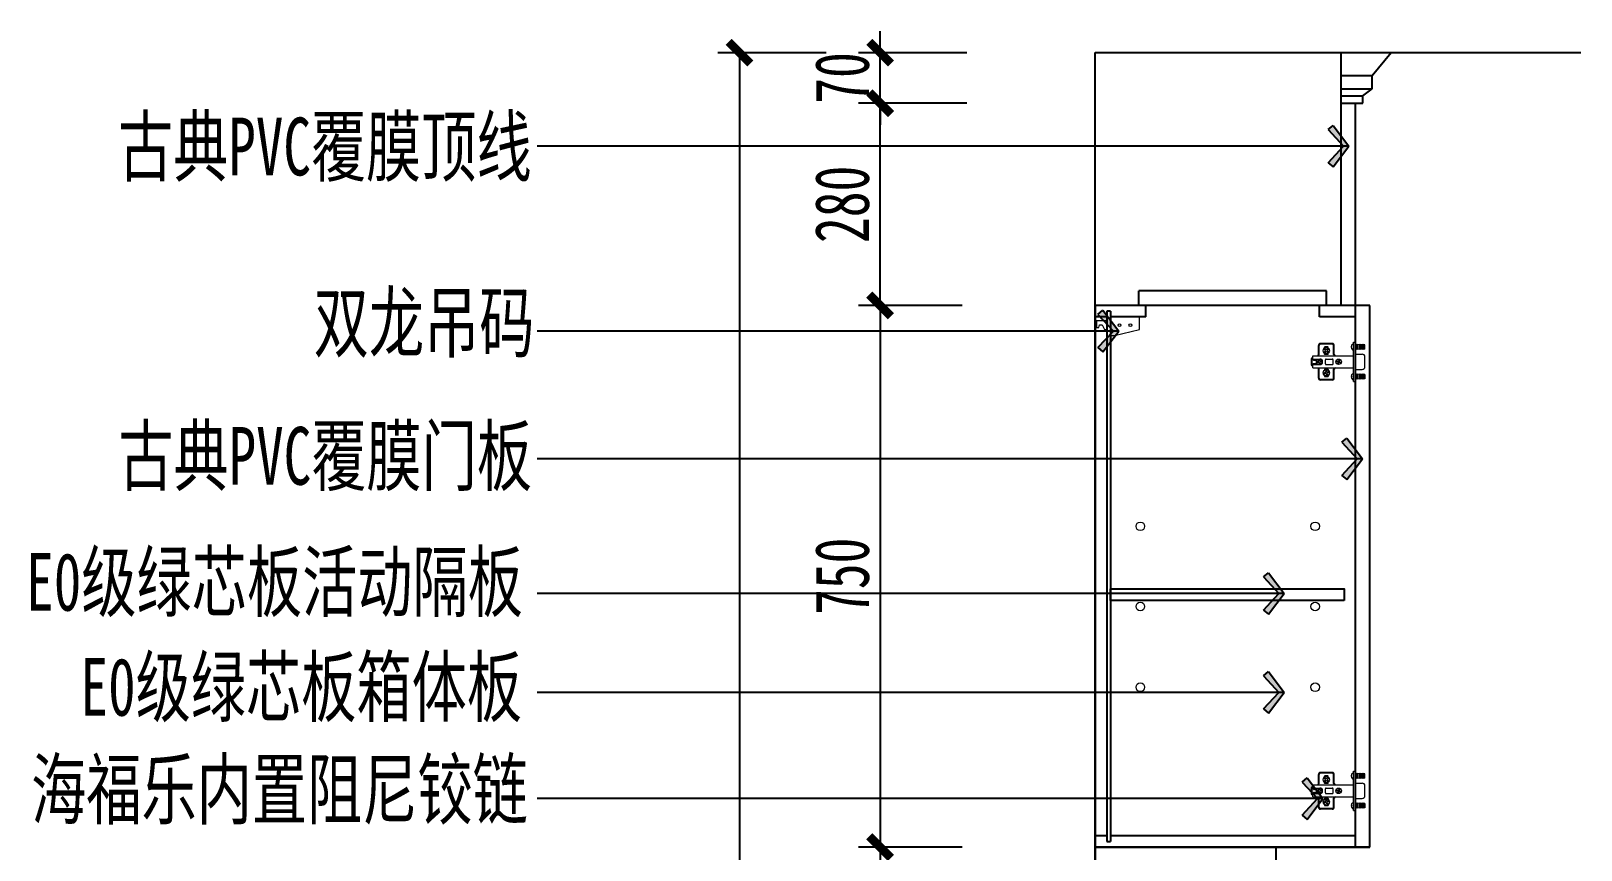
# Model space of a CAD drawing. Header units: millimetres. Extents: x 3104083 to 3173399, y -3165492 to -3044687.
# Drawn here: x 3158572 to 3160717, y -3159272 to -3158138 of the extents above; entities that cross this region are included whole.
import ezdxf

# ---------------------------------------------------------------- set-up
doc = ezdxf.new("R2010")
doc.units = ezdxf.units.MM
doc.header["$LTSCALE"] = 500
doc.header["$MEASUREMENT"] = 0
doc.header["$PDMODE"] = 2
doc.layers.get('0').update_dxf_attribs({"linetype": 'CONTINUOUS'})
doc.layers.get('DEFPOINTS').update_dxf_attribs({"linetype": 'CONTINUOUS'})
for name, color, linetype in [('D-节点尺寸', 5, 'CONTINUOUS'), ('P-完成面', 3, 'CONTINUOUS'), ('W-基础引线', 35, 'CONTINUOUS'), ('柜体', 2, 'CONTINUOUS')]:
    doc.layers.add(name, color=color, linetype=linetype)
doc.layers.add('五金辅助件', color=25, linetype='CONTINUOUS', lineweight=13)
doc.layers.add('墙体', color=6, linetype='CONTINUOUS', lineweight=25)
doc.styles.add('DIM', font='SimSun.ttf', dxfattribs={"width": 0.7})
doc.dimstyles.new('30', dxfattribs={"dimscale": 30, "dimtxt": 2.5, "dimasz": 1, "dimexe": 1, "dimexo": 1, "dimgap": 0.5, "dimtad": 1, "dimdec": 0, "dimzin": 0, "dimdsep": 46, "dimtxsty": 'DIM', "dimblk": 'ARCHTICK', "dimcen": 0, "dimclrd": 5, "dimclre": 5, "dimclrt": 35, "dimadec": 0, "dimazin": 0, "dimtfac": 0.5, "dimtdec": 0, "dimtix": 1, "dimtmove": 2, "dimatfit": 2, "dimldrblk": 'A', "dimfxl": 0, "dimtolj": 1, "dimtzin": 0, "dimlwd": -1, "dimlwe": -1, "dimarcsym": 0})
doc.dimstyles.new('基础引线', dxfattribs={"dimtxt": 3, "dimasz": 0.7, "dimexe": 2, "dimexo": 6, "dimgap": 1, "dimtad": 1, "dimdec": 0, "dimdsep": 46, "dimtxsty": 'Standard', "dimblk1": 'A', "dimblk2": 'A', "dimsah": 1, "dimcen": 3, "dimdle": 200, "dimclrd": 256, "dimclre": 256, "dimclrt": 2, "dimadec": 0, "dimazin": 0, "dimtfac": 1, "dimtdec": 0, "dimtix": 1, "dimtmove": 1, "dimatfit": 3, "dimldrblk": 'A', "dimfxl": 0, "dimtvp": 1, "dimtolj": 1, "dimtzin": 0, "dimarcsym": 0})

# ---------------------------------------------------------------- blocks, each defined once
blk = doc.blocks.new('_ArchTick')
at = {"color": 0, "linetype": 'ByBlock', "const_width": 0.4}
blk.add_lwpolyline([(-0.5, -0.5), (0.5, 0.5)], dxfattribs=at)
blk = doc.blocks.new('*D2047')
at = {"layer": 'DEFPOINTS', "color": 0, "ltscale": 100}
for p in [(3159890.2, -3158518.2), (3159746.9, -3159268.2), (3159890.2, -3159268.2)]:
    blk.add_point(p, dxfattribs=at)
at = {"layer": 'P-完成面', "color": 5, "ltscale": 100}
for p, q in [((3159860.2, -3158518.2), (3159716.9, -3158518.2)), ((3159746.9, -3158518.2), (3159746.9, -3159268.2)), ((3159860.2, -3159268.2), (3159716.9, -3159268.2))]:
    blk.add_line(p, q, dxfattribs=at)
at = {"layer": 'P-完成面', "color": 5, "ltscale": 100, "xscale": 30, "yscale": 30, "zscale": 30}
for p, rotation in [((3159746.9, -3158518.2), 90), ((3159746.9, -3159268.2), 270)]:
    blk.add_blockref('_ArchTick', p, dxfattribs=dict(at, rotation=rotation))
at = {"layer": 'P-完成面', "color": 35, "ltscale": 100, "insert": (3159694.4, -3158893.2), "char_height": 75, "attachment_point": 5, "rotation": 90, "style": 'DIM'}
blk.add_mtext('\\A1;750', dxfattribs=at)
blk = doc.blocks.new('A')
for p, q in [((-1.435, 1.148), (-1.09, 1.437)), ((-1.09, 1.437), (0, 0)), ((-1.435, 1.148), (-0.369, 0)), ((-0.369, 0), (-2.127, 0)), ((-1.435, -1.148), (-0.369, 0)), ((-1.09, -1.437), (0, 0)), ((-1.435, -1.148), (-1.09, -1.437))]:
    blk.add_line(p, q)
for points in [[(-1.435, 1.148), (-1.09, 1.437), (-0.369, 0), (0, 0)], [(-1.435, -1.148), (-1.09, -1.437), (-0.369, 0), (0, 0)]]:
    blk.add_solid(points)
blk = doc.blocks.new('*D2048')
at = {"layer": 'DEFPOINTS', "color": 0, "ltscale": 100}
for p in [(3159890.2, -3159268.2), (3159746.9, -3159668.2), (3159890.2, -3159668.2)]:
    blk.add_point(p, dxfattribs=at)
at = {"layer": 'P-完成面', "color": 5, "ltscale": 100}
for p, q in [((3159860.2, -3159268.2), (3159716.9, -3159268.2)), ((3159746.9, -3159268.2), (3159746.9, -3159668.2)), ((3159860.2, -3159668.2), (3159716.9, -3159668.2))]:
    blk.add_line(p, q, dxfattribs=at)
at = {"layer": 'P-完成面', "color": 5, "ltscale": 100, "xscale": 30, "yscale": 30, "zscale": 30}
for p, rotation in [((3159746.9, -3159268.2), 90), ((3159746.9, -3159668.2), 270)]:
    blk.add_blockref('_ArchTick', p, dxfattribs=dict(at, rotation=rotation))
at = {"layer": 'P-完成面', "color": 35, "ltscale": 100, "insert": (3159694.4, -3159468.2), "char_height": 75, "attachment_point": 5, "rotation": 90, "style": 'DIM'}
blk.add_mtext('\\A1;400', dxfattribs=at)
blk = doc.blocks.new('*D2053')
at = {"layer": 'DEFPOINTS', "color": 0, "ltscale": 100}
for p in [(3159909.6, -3158168.2), (3159552.2, -3161068.2), (3159871.5, -3161068.2)]:
    blk.add_point(p, dxfattribs=at)
at = {"layer": 'P-完成面', "color": 5, "ltscale": 100}
for p, q in [((3159672.2, -3158168.2), (3159522.2, -3158168.2)), ((3159552.2, -3158168.2), (3159552.2, -3161068.2)), ((3159672.2, -3161068.2), (3159522.2, -3161068.2))]:
    blk.add_line(p, q, dxfattribs=at)
at = {"layer": 'P-完成面', "color": 5, "ltscale": 100, "xscale": 30, "yscale": 30, "zscale": 30}
for p, rotation in [((3159552.2, -3158168.2), 90), ((3159552.2, -3161068.2), 270)]:
    blk.add_blockref('_ArchTick', p, dxfattribs=dict(at, rotation=rotation))
at = {"layer": 'P-完成面', "color": 35, "ltscale": 100, "insert": (3159499.7, -3159618.2), "char_height": 75, "attachment_point": 5, "rotation": 90, "style": 'DIM'}
blk.add_mtext('\\A1;2900', dxfattribs=at)
blk = doc.blocks.new('*D2056')
at = {"layer": 'DEFPOINTS', "color": 0, "ltscale": 100}
for p in [(3159746.9, -3158238.2), (3159909.6, -3158238.2), (3159890.2, -3158518.2)]:
    blk.add_point(p, dxfattribs=at)
at = {"layer": 'P-完成面', "color": 5, "ltscale": 100}
for p, q in [((3159866.9, -3158238.2), (3159716.9, -3158238.2)), ((3159746.9, -3158518.2), (3159746.9, -3158238.2)), ((3159860.2, -3158518.2), (3159716.9, -3158518.2))]:
    blk.add_line(p, q, dxfattribs=at)
at = {"layer": 'P-完成面', "color": 5, "ltscale": 100, "xscale": 30, "yscale": 30, "zscale": 30}
for p, rotation in [((3159746.9, -3158238.2), 90), ((3159746.9, -3158518.2), 270)]:
    blk.add_blockref('_ArchTick', p, dxfattribs=dict(at, rotation=rotation))
at = {"layer": 'P-完成面', "color": 35, "ltscale": 100, "insert": (3159694.4, -3158378.2), "char_height": 75, "attachment_point": 5, "rotation": 90, "style": 'DIM'}
blk.add_mtext('\\A1;280', dxfattribs=at)
blk = doc.blocks.new('*D2059')
at = {"layer": 'DEFPOINTS', "color": 0, "ltscale": 100}
for p in [(3159746.9, -3158168.2), (3159909.6, -3158168.2), (3159909.6, -3158238.2)]:
    blk.add_point(p, dxfattribs=at)
at = {"layer": 'P-完成面', "color": 5, "ltscale": 100}
for p, q in [((3159746.9, -3158168.2), (3159746.9, -3158138.2)), ((3159866.9, -3158168.2), (3159716.9, -3158168.2)), ((3159746.9, -3158238.2), (3159746.9, -3158168.2)), ((3159866.9, -3158238.2), (3159716.9, -3158238.2)), ((3159746.9, -3158238.2), (3159746.9, -3158268.2))]:
    blk.add_line(p, q, dxfattribs=at)
at = {"layer": 'P-完成面', "color": 5, "ltscale": 100, "xscale": 30, "yscale": 30, "zscale": 30}
for p, rotation in [((3159746.9, -3158168.2), 270), ((3159746.9, -3158238.2), 90)]:
    blk.add_blockref('_ArchTick', p, dxfattribs=dict(at, rotation=rotation))
at = {"layer": 'P-完成面', "color": 35, "ltscale": 100, "insert": (3159694.4, -3158203.2), "char_height": 75, "attachment_point": 5, "rotation": 90, "style": 'DIM'}
blk.add_mtext('\\A1;70', dxfattribs=at)

msp = doc.modelspace()

# ---------------------------------------------------------------- linework, layer by layer
at = {"layer": '五金辅助件'}
for p, q in [((3160060.6, -3158539.671), (3160046.221, -3158539.671)), ((3160046.221, -3158539.671), (3160046.221, -3158548.734)), ((3160105.779, -3158551.527), (3160105.779, -3158534.172)), ((3160046.221, -3158548.734), (3160049.444, -3158548.734)), ((3160049.444, -3158548.734), (3160050.386, -3158545.111)), ((3160050.386, -3158545.111), (3160054.142, -3158545.111)), ((3160054.142, -3158545.111), (3160057.371, -3158551.608)), ((3160057.371, -3158551.608), (3160060.6, -3158551.608)), ((3160065.6, -3158559.573), (3160071.016, -3158559.573)), ((3160071.016, -3158559.573), (3160105.779, -3158551.527)), ((3160353.24, -3158585.869), (3160353.24, -3158573.612)), ((3160354.2, -3158585.869), (3160354.2, -3158573.612)), ((3160372.44, -3158570.732), (3160356.12, -3158570.732)), ((3160372.44, -3158571.692), (3160356.12, -3158571.692)), ((3160360.657, -3158578.459), (3160363.262, -3158580.855)), ((3160361.631, -3158577.399), (3160364.237, -3158579.794)), ((3160361.88, -3158577.22), (3160361.88, -3158576.012)), ((3160361.88, -3158585.612), (3160361.88, -3158584.404)), ((3160363.262, -3158580.855), (3160361.963, -3158582.268)), ((3160361.963, -3158582.268), (3160363.023, -3158583.243)), ((3160366.2, -3158575.532), (3160362.36, -3158575.532)), ((3160366.2, -3158586.092), (3160362.36, -3158586.092)), ((3160364.322, -3158581.829), (3160363.023, -3158583.243)), ((3160365.536, -3158578.381), (3160364.237, -3158579.794)), ((3160364.322, -3158581.829), (3160366.928, -3158584.225)), ((3160366.596, -3158579.356), (3160365.297, -3158580.769)), ((3160365.297, -3158580.769), (3160367.902, -3158583.165)), ((3160365.536, -3158578.381), (3160366.596, -3158579.356)), ((3160366.68, -3158577.22), (3160366.68, -3158576.012)), ((3160366.68, -3158585.612), (3160366.68, -3158584.404)), ((3160374.36, -3158586.092), (3160374.36, -3158573.612)), ((3160375.32, -3158586.092), (3160375.32, -3158573.612)), ((3160398.84, -3158575.134), (3160399.33, -3158575.134)), ((3160398.84, -3158576.094), (3160399.33, -3158576.094)), ((3160399.33, -3158576.094), (3160399.33, -3158575.134)), ((3160400.28, -3158571.774), (3160401.72, -3158571.774)), ((3160400.28, -3158579.454), (3160401.72, -3158579.454)), ((3160401.72, -3158623.532), (3160401.72, -3158568.812)), ((3160401.72, -3158568.812), (3160404.6, -3158568.812)), ((3160406.141, -3158572.734), (3160404.6, -3158572.348)), ((3160406.141, -3158578.494), (3160404.6, -3158578.879)), ((3160404.6, -3158585.612), (3160413.821, -3158585.612)), ((3160408.061, -3158572.734), (3160406.141, -3158572.254)), ((3160406.141, -3158578.974), (3160406.141, -3158572.254)), ((3160408.061, -3158578.494), (3160406.141, -3158578.974)), ((3160409.981, -3158572.734), (3160408.061, -3158572.254)), ((3160408.061, -3158578.974), (3160408.061, -3158572.254)), ((3160409.981, -3158578.494), (3160408.061, -3158578.974)), ((3160411.901, -3158572.734), (3160409.981, -3158572.254)), ((3160409.981, -3158578.974), (3160409.981, -3158572.254)), ((3160411.901, -3158578.494), (3160409.981, -3158578.974)), ((3160413.821, -3158572.734), (3160411.901, -3158572.254)), ((3160411.901, -3158578.974), (3160411.901, -3158572.254)), ((3160413.821, -3158578.494), (3160411.901, -3158578.974)), ((3160415.741, -3158572.734), (3160413.821, -3158572.254)), ((3160413.821, -3158578.974), (3160413.821, -3158572.254)), ((3160415.741, -3158578.494), (3160413.821, -3158578.974)), ((3160417.661, -3158572.734), (3160415.741, -3158572.254)), ((3160415.741, -3158578.974), (3160415.741, -3158572.254)), ((3160417.661, -3158578.494), (3160415.741, -3158578.974)), ((3160417.661, -3158578.494), (3160417.661, -3158572.734)), ((3160343.64, -3158600.738), (3160343.64, -3158591.606)), ((3160344.324, -3158590.687), (3160345.684, -3158590.279)), ((3160345.684, -3158602.065), (3160344.324, -3158601.657)), ((3160344.6, -3158600.023), (3160344.6, -3158592.32)), ((3160345.284, -3158591.401), (3160345.684, -3158591.281)), ((3160345.684, -3158601.063), (3160345.284, -3158600.943)), ((3160345.684, -3158588.012), (3160401.72, -3158588.012)), ((3160345.684, -3158592.812), (3160345.684, -3158588.012)), ((3160345.684, -3158592.332), (3160355.284, -3158592.332)), ((3160345.684, -3158604.332), (3160345.684, -3158599.532)), ((3160345.684, -3158600.012), (3160355.284, -3158600.012)), ((3160345.684, -3158604.332), (3160401.72, -3158604.332)), ((3160346.644, -3158593.772), (3160351.422, -3158593.772)), ((3160346.644, -3158598.572), (3160351.422, -3158598.572)), ((3160353.556, -3158595.631), (3160350.516, -3158596.33)), ((3160353.879, -3158597.035), (3160350.838, -3158597.733)), ((3160354.53, -3158593.438), (3160353.126, -3158593.76)), ((3160353.126, -3158593.76), (3160353.556, -3158595.631)), ((3160353.24, -3158618.732), (3160353.24, -3158606.475)), ((3160353.879, -3158597.035), (3160354.309, -3158598.906)), ((3160354.2, -3158618.732), (3160354.2, -3158606.475)), ((3160355.712, -3158598.584), (3160354.309, -3158598.906)), ((3160354.53, -3158593.438), (3160354.96, -3158595.309)), ((3160358.001, -3158594.61), (3160354.96, -3158595.309)), ((3160358.323, -3158596.014), (3160355.282, -3158596.712)), ((3160355.282, -3158596.712), (3160355.712, -3158598.584)), ((3160359.124, -3158596.652), (3160359.124, -3158595.692)), ((3160361.88, -3158606.732), (3160361.88, -3158607.94)), ((3160366.2, -3158606.252), (3160362.36, -3158606.252)), ((3160362.964, -3158599.052), (3160362.964, -3158593.292)), ((3160364.39, -3158608.798), (3160362.987, -3158609.12)), ((3160362.987, -3158609.12), (3160363.417, -3158610.991)), ((3160363.924, -3158592.332), (3160372.564, -3158592.332)), ((3160363.924, -3158600.012), (3160372.564, -3158600.012)), ((3160364.39, -3158608.798), (3160364.82, -3158610.669)), ((3160366.68, -3158606.732), (3160366.68, -3158607.94)), ((3160373.524, -3158599.052), (3160373.524, -3158593.292)), ((3160374.36, -3158618.732), (3160374.36, -3158606.252)), ((3160375.32, -3158618.732), (3160375.32, -3158606.252)), ((3160377.424, -3158595.34), (3160380.139, -3158596.303)), ((3160377.745, -3158594.435), (3160380.46, -3158595.398)), ((3160380.43, -3158596.916), (3160379.467, -3158599.63)), ((3160381.335, -3158597.237), (3160380.372, -3158599.951)), ((3160382.035, -3158592.392), (3160381.072, -3158595.107)), ((3160381.948, -3158596.945), (3160384.662, -3158597.908)), ((3160382.94, -3158592.713), (3160381.977, -3158595.428)), ((3160382.269, -3158596.04), (3160384.983, -3158597.004)), ((3160404.6, -3158606.732), (3160413.821, -3158606.732)), ((3160417.661, -3158602.892), (3160417.661, -3158589.452)), ((3160372.44, -3158620.652), (3160356.12, -3158620.652)), ((3160372.44, -3158621.612), (3160356.12, -3158621.612)), ((3160363.417, -3158610.991), (3160359.967, -3158611.784)), ((3160363.739, -3158612.395), (3160360.289, -3158613.187)), ((3160361.88, -3158615.124), (3160361.88, -3158616.332)), ((3160366.2, -3158616.812), (3160362.36, -3158616.812)), ((3160363.739, -3158612.395), (3160364.169, -3158614.266)), ((3160365.572, -3158613.944), (3160364.169, -3158614.266)), ((3160368.27, -3158609.876), (3160364.82, -3158610.669)), ((3160368.592, -3158611.28), (3160365.142, -3158612.072)), ((3160365.142, -3158612.072), (3160365.572, -3158613.944)), ((3160366.68, -3158615.124), (3160366.68, -3158616.332)), ((3160398.84, -3158616.25), (3160399.33, -3158616.25)), ((3160398.84, -3158617.21), (3160399.33, -3158617.21)), ((3160399.33, -3158616.25), (3160399.33, -3158617.21)), ((3160400.28, -3158612.89), (3160401.72, -3158612.89)), ((3160400.28, -3158620.57), (3160401.72, -3158620.57)), ((3160401.72, -3158623.532), (3160404.6, -3158623.532)), ((3160406.141, -3158613.85), (3160404.6, -3158613.465)), ((3160406.141, -3158619.61), (3160404.6, -3158619.996)), ((3160406.141, -3158613.37), (3160406.141, -3158620.09)), ((3160408.061, -3158613.85), (3160406.141, -3158613.37)), ((3160408.061, -3158619.61), (3160406.141, -3158620.09)), ((3160408.061, -3158613.37), (3160408.061, -3158620.09)), ((3160409.981, -3158613.85), (3160408.061, -3158613.37)), ((3160409.981, -3158619.61), (3160408.061, -3158620.09)), ((3160409.981, -3158613.37), (3160409.981, -3158620.09)), ((3160411.901, -3158613.85), (3160409.981, -3158613.37)), ((3160411.901, -3158619.61), (3160409.981, -3158620.09)), ((3160411.901, -3158613.37), (3160411.901, -3158620.09)), ((3160413.821, -3158613.85), (3160411.901, -3158613.37)), ((3160413.821, -3158619.61), (3160411.901, -3158620.09)), ((3160413.821, -3158613.37), (3160413.821, -3158620.09)), ((3160415.741, -3158613.85), (3160413.821, -3158613.37)), ((3160415.741, -3158619.61), (3160413.821, -3158620.09)), ((3160415.741, -3158613.37), (3160415.741, -3158620.09)), ((3160417.661, -3158613.85), (3160415.741, -3158613.37)), ((3160417.661, -3158619.61), (3160415.741, -3158620.09)), ((3160417.661, -3158613.85), (3160417.661, -3158619.61)), ((3160372.44, -3159164.732), (3160356.12, -3159164.732)), ((3160372.44, -3159165.692), (3160356.12, -3159165.692)), ((3160400.28, -3159165.774), (3160401.72, -3159165.774)), ((3160401.72, -3159217.532), (3160401.72, -3159162.812)), ((3160401.72, -3159162.812), (3160404.6, -3159162.812)), ((3160406.141, -3159166.734), (3160404.6, -3159166.348)), ((3160408.061, -3159166.734), (3160406.141, -3159166.254)), ((3160406.141, -3159172.974), (3160406.141, -3159166.254)), ((3160409.981, -3159166.734), (3160408.061, -3159166.254)), ((3160408.061, -3159172.974), (3160408.061, -3159166.254)), ((3160411.901, -3159166.734), (3160409.981, -3159166.254)), ((3160409.981, -3159172.974), (3160409.981, -3159166.254)), ((3160413.821, -3159166.734), (3160411.901, -3159166.254)), ((3160411.901, -3159172.974), (3160411.901, -3159166.254)), ((3160415.741, -3159166.734), (3160413.821, -3159166.254)), ((3160413.821, -3159172.974), (3160413.821, -3159166.254)), ((3160417.661, -3159166.734), (3160415.741, -3159166.254)), ((3160415.741, -3159172.974), (3160415.741, -3159166.254)), ((3160417.661, -3159172.494), (3160417.661, -3159166.734)), ((3160343.64, -3159194.738), (3160343.64, -3159185.606)), ((3160344.324, -3159184.687), (3160345.684, -3159184.279)), ((3160344.6, -3159194.023), (3160344.6, -3159186.32)), ((3160345.284, -3159185.401), (3160345.684, -3159185.281)), ((3160345.684, -3159182.012), (3160401.72, -3159182.012)), ((3160345.684, -3159186.812), (3160345.684, -3159182.012)), ((3160345.684, -3159186.332), (3160355.284, -3159186.332)), ((3160346.644, -3159187.772), (3160351.422, -3159187.772)), ((3160354.53, -3159187.438), (3160353.126, -3159187.76)), ((3160353.126, -3159187.76), (3160353.556, -3159189.631)), ((3160353.24, -3159179.869), (3160353.24, -3159167.612)), ((3160354.2, -3159179.869), (3160354.2, -3159167.612)), ((3160354.53, -3159187.438), (3160354.96, -3159189.309)), ((3160360.657, -3159172.459), (3160363.262, -3159174.855)), ((3160361.631, -3159171.399), (3160364.237, -3159173.794)), ((3160361.88, -3159171.22), (3160361.88, -3159170.012)), ((3160361.88, -3159179.612), (3160361.88, -3159178.404)), ((3160363.262, -3159174.855), (3160361.963, -3159176.268)), ((3160361.963, -3159176.268), (3160363.023, -3159177.243)), ((3160366.2, -3159169.532), (3160362.36, -3159169.532)), ((3160366.2, -3159180.092), (3160362.36, -3159180.092)), ((3160362.964, -3159193.052), (3160362.964, -3159187.292)), ((3160364.322, -3159175.829), (3160363.023, -3159177.243)), ((3160363.924, -3159186.332), (3160372.564, -3159186.332)), ((3160365.536, -3159172.381), (3160364.237, -3159173.794)), ((3160364.322, -3159175.829), (3160366.928, -3159178.225)), ((3160366.596, -3159173.356), (3160365.297, -3159174.769)), ((3160365.297, -3159174.769), (3160367.902, -3159177.165)), ((3160365.536, -3159172.381), (3160366.596, -3159173.356)), ((3160366.68, -3159171.22), (3160366.68, -3159170.012)), ((3160366.68, -3159179.612), (3160366.68, -3159178.404)), ((3160373.524, -3159193.052), (3160373.524, -3159187.292)), ((3160374.36, -3159180.092), (3160374.36, -3159167.612)), ((3160375.32, -3159180.092), (3160375.32, -3159167.612)), ((3160377.745, -3159188.435), (3160380.46, -3159189.398)), ((3160382.035, -3159186.392), (3160381.072, -3159189.107)), ((3160382.94, -3159186.713), (3160381.977, -3159189.428)), ((3160398.84, -3159169.134), (3160399.33, -3159169.134)), ((3160398.84, -3159170.094), (3160399.33, -3159170.094)), ((3160399.33, -3159170.094), (3160399.33, -3159169.134)), ((3160400.28, -3159173.454), (3160401.72, -3159173.454)), ((3160406.141, -3159172.494), (3160404.6, -3159172.879)), ((3160404.6, -3159179.612), (3160413.821, -3159179.612)), ((3160408.061, -3159172.494), (3160406.141, -3159172.974)), ((3160409.981, -3159172.494), (3160408.061, -3159172.974)), ((3160411.901, -3159172.494), (3160409.981, -3159172.974)), ((3160413.821, -3159172.494), (3160411.901, -3159172.974)), ((3160415.741, -3159172.494), (3160413.821, -3159172.974)), ((3160417.661, -3159172.494), (3160415.741, -3159172.974)), ((3160417.661, -3159196.892), (3160417.661, -3159183.452)), ((3160345.684, -3159196.065), (3160344.324, -3159195.657)), ((3160345.684, -3159195.063), (3160345.284, -3159194.943)), ((3160345.684, -3159198.332), (3160345.684, -3159193.532)), ((3160345.684, -3159194.012), (3160355.284, -3159194.012)), ((3160345.684, -3159198.332), (3160401.72, -3159198.332)), ((3160346.644, -3159192.572), (3160351.422, -3159192.572)), ((3160353.556, -3159189.631), (3160350.516, -3159190.33)), ((3160353.879, -3159191.035), (3160350.838, -3159191.733)), ((3160353.24, -3159212.732), (3160353.24, -3159200.475)), ((3160353.879, -3159191.035), (3160354.309, -3159192.906)), ((3160354.2, -3159212.732), (3160354.2, -3159200.475)), ((3160355.712, -3159192.584), (3160354.309, -3159192.906)), ((3160358.001, -3159188.61), (3160354.96, -3159189.309)), ((3160358.323, -3159190.014), (3160355.282, -3159190.712)), ((3160355.282, -3159190.712), (3160355.712, -3159192.584)), ((3160359.124, -3159190.652), (3160359.124, -3159189.692)), ((3160363.417, -3159204.991), (3160359.967, -3159205.784)), ((3160363.739, -3159206.395), (3160360.289, -3159207.187)), ((3160361.88, -3159200.732), (3160361.88, -3159201.94)), ((3160361.88, -3159209.124), (3160361.88, -3159210.332)), ((3160366.2, -3159200.252), (3160362.36, -3159200.252)), ((3160364.39, -3159202.798), (3160362.987, -3159203.12)), ((3160362.987, -3159203.12), (3160363.417, -3159204.991)), ((3160363.739, -3159206.395), (3160364.169, -3159208.266)), ((3160363.924, -3159194.012), (3160372.564, -3159194.012)), ((3160365.572, -3159207.944), (3160364.169, -3159208.266)), ((3160364.39, -3159202.798), (3160364.82, -3159204.669)), ((3160368.27, -3159203.876), (3160364.82, -3159204.669)), ((3160368.592, -3159205.28), (3160365.142, -3159206.072)), ((3160365.142, -3159206.072), (3160365.572, -3159207.944)), ((3160366.68, -3159200.732), (3160366.68, -3159201.94)), ((3160366.68, -3159209.124), (3160366.68, -3159210.332)), ((3160374.36, -3159212.732), (3160374.36, -3159200.252)), ((3160375.32, -3159212.732), (3160375.32, -3159200.252)), ((3160377.424, -3159189.34), (3160380.139, -3159190.303)), ((3160380.43, -3159190.916), (3160379.467, -3159193.63)), ((3160381.335, -3159191.237), (3160380.372, -3159193.951)), ((3160381.948, -3159190.945), (3160384.662, -3159191.908)), ((3160382.269, -3159190.04), (3160384.983, -3159191.004)), ((3160400.28, -3159206.89), (3160401.72, -3159206.89)), ((3160404.6, -3159200.732), (3160413.821, -3159200.732)), ((3160406.141, -3159207.85), (3160404.6, -3159207.465)), ((3160406.141, -3159207.37), (3160406.141, -3159214.09)), ((3160408.061, -3159207.85), (3160406.141, -3159207.37)), ((3160408.061, -3159207.37), (3160408.061, -3159214.09)), ((3160409.981, -3159207.85), (3160408.061, -3159207.37)), ((3160409.981, -3159207.37), (3160409.981, -3159214.09)), ((3160411.901, -3159207.85), (3160409.981, -3159207.37)), ((3160411.901, -3159207.37), (3160411.901, -3159214.09)), ((3160413.821, -3159207.85), (3160411.901, -3159207.37)), ((3160413.821, -3159207.37), (3160413.821, -3159214.09)), ((3160415.741, -3159207.85), (3160413.821, -3159207.37)), ((3160415.741, -3159207.37), (3160415.741, -3159214.09)), ((3160417.661, -3159207.85), (3160415.741, -3159207.37)), ((3160417.661, -3159207.85), (3160417.661, -3159213.61)), ((3160372.44, -3159214.652), (3160356.12, -3159214.652)), ((3160372.44, -3159215.612), (3160356.12, -3159215.612)), ((3160366.2, -3159210.812), (3160362.36, -3159210.812)), ((3160398.84, -3159210.25), (3160399.33, -3159210.25)), ((3160398.84, -3159211.21), (3160399.33, -3159211.21)), ((3160399.33, -3159210.25), (3160399.33, -3159211.21)), ((3160400.28, -3159214.57), (3160401.72, -3159214.57)), ((3160401.72, -3159217.532), (3160404.6, -3159217.532)), ((3160406.141, -3159213.61), (3160404.6, -3159213.996)), ((3160408.061, -3159213.61), (3160406.141, -3159214.09)), ((3160409.981, -3159213.61), (3160408.061, -3159214.09)), ((3160411.901, -3159213.61), (3160409.981, -3159214.09)), ((3160413.821, -3159213.61), (3160411.901, -3159214.09)), ((3160415.741, -3159213.61), (3160413.821, -3159214.09)), ((3160417.661, -3159213.61), (3160415.741, -3159214.09))]:
    msp.add_line(p, q, dxfattribs=at)
for centre, radius in [((3160078.086, -3158545.46), 1.947), ((3160093.089, -3158545.46), 1.947), ((3160364.28, -3158580.812), 4.32), ((3160354.419, -3158596.172), 3.84), ((3160364.28, -3158611.532), 4.32), ((3160381.204, -3158596.172), 3.84), ((3160106.907, -3158824.006), 5.991), ((3160348.788, -3158824.006), 5.991), ((3160106.907, -3158934.946), 5.991), ((3160348.788, -3158934.946), 5.991), ((3160106.907, -3159046.886), 5.991), ((3160348.788, -3159046.886), 5.991), ((3160354.419, -3159190.172), 3.84), ((3160364.28, -3159174.812), 4.32), ((3160381.204, -3159190.172), 3.84), ((3160364.28, -3159205.532), 4.32)]:
    msp.add_circle(centre, radius, dxfattribs=at)
for centre, radius, start, end in [((3160350.36, -3158585.869), 2.88, 311.924093, 0), ((3160356.12, -3158573.612), 2.88, 90, 180), ((3160350.36, -3158585.869), 3.84, 326.080816, 0), ((3160356.12, -3158573.612), 1.92, 90, 180), ((3160364.28, -3158580.812), 2.869, 122.868001, 151.937832), ((3160362.36, -3158576.012), 0.48, 90, 180), ((3160362.36, -3158585.612), 0.48, 180, 270), ((3160364.28, -3158580.812), 2.869, 302.868001, 331.937832), ((3160366.2, -3158576.012), 0.48, 0, 90), ((3160366.2, -3158585.612), 0.48, 270, 0), ((3160372.44, -3158573.612), 2.88, 0, 90), ((3160372.44, -3158573.612), 1.92, 0, 90), ((3160377.24, -3158586.092), 2.88, 180, 221.810315), ((3160377.24, -3158586.092), 1.92, 180, 270), ((3160404.68, -3158575.614), 5.84, 138.88791, 175.285439), ((3160404.68, -3158575.614), 5.84, 184.714561, 221.11209), ((3160413.821, -3158589.452), 3.84, 0, 90), ((3160344.6, -3158591.606), 0.96, 106.699244, 180), ((3160344.6, -3158600.738), 0.96, 180, 253.300756), ((3160345.56, -3158592.32), 0.96, 106.699244, 180), ((3160345.56, -3158600.023), 0.96, 180, 253.300756), ((3160346.644, -3158592.812), 0.96, 180, 270), ((3160346.644, -3158599.532), 0.96, 90, 180), ((3160354.419, -3158596.172), 2.73, 177.650754, 208.229505), ((3160350.36, -3158606.475), 2.88, 0, 48.075907), ((3160350.36, -3158606.475), 3.84, 0, 33.919184), ((3160355.669, -3158595.766), 3.456, 1.233582, 96.394568), ((3160355.669, -3158596.577), 3.456, 263.605432, 358.766418), ((3160354.419, -3158596.172), 2.73, 357.650754, 28.229505), ((3160362.36, -3158606.732), 0.48, 90, 180), ((3160363.924, -3158593.292), 0.96, 90, 180), ((3160363.924, -3158599.052), 0.96, 180, 270), ((3160366.2, -3158606.732), 0.48, 0, 90), ((3160372.564, -3158593.292), 0.96, 0, 90), ((3160372.564, -3158599.052), 0.96, 270, 0), ((3160377.24, -3158606.252), 2.88, 138.189685, 180), ((3160377.24, -3158606.252), 1.92, 90, 180), ((3160379.978, -3158596.756), 0.48, 340.464436, 70.464436), ((3160380.62, -3158594.946), 0.48, 250.464436, 340.464436), ((3160381.788, -3158597.398), 0.48, 70.464436, 160.464436), ((3160382.43, -3158595.588), 0.48, 160.464436, 250.464436), ((3160413.821, -3158602.892), 3.84, 270, 0), ((3160356.12, -3158618.732), 2.88, 180, 270), ((3160356.12, -3158618.732), 1.92, 180, 270), ((3160364.28, -3158611.532), 2.869, 178.405214, 207.475045), ((3160362.36, -3158616.332), 0.48, 180, 270), ((3160366.2, -3158616.332), 0.48, 270, 0), ((3160364.28, -3158611.532), 2.869, 358.405214, 27.475045), ((3160372.44, -3158618.732), 1.92, 270, 0), ((3160372.44, -3158618.732), 2.88, 270, 0), ((3160404.68, -3158616.73), 5.84, 138.88791, 175.285439), ((3160404.68, -3158616.73), 5.84, 184.714561, 221.11209), ((3160356.12, -3159167.612), 2.88, 90, 180), ((3160356.12, -3159167.612), 1.92, 90, 180), ((3160372.44, -3159167.612), 2.88, 0, 90), ((3160372.44, -3159167.612), 1.92, 0, 90), ((3160404.68, -3159169.614), 5.84, 138.88791, 175.285439), ((3160344.6, -3159185.606), 0.96, 106.699244, 180), ((3160345.56, -3159186.32), 0.96, 106.699244, 180), ((3160346.644, -3159186.812), 0.96, 180, 270), ((3160350.36, -3159179.869), 2.88, 311.924093, 0), ((3160350.36, -3159179.869), 3.84, 326.080816, 0), ((3160355.669, -3159189.766), 3.456, 1.233582, 96.394568), ((3160364.28, -3159174.812), 2.869, 122.868001, 151.937832), ((3160362.36, -3159170.012), 0.48, 90, 180), ((3160362.36, -3159179.612), 0.48, 180, 270), ((3160363.924, -3159187.292), 0.96, 90, 180), ((3160364.28, -3159174.812), 2.869, 302.868001, 331.937832), ((3160366.2, -3159170.012), 0.48, 0, 90), ((3160366.2, -3159179.612), 0.48, 270, 0), ((3160372.564, -3159187.292), 0.96, 0, 90), ((3160377.24, -3159180.092), 2.88, 180, 221.810315), ((3160377.24, -3159180.092), 1.92, 180, 270), ((3160404.68, -3159169.614), 5.84, 184.714561, 221.11209), ((3160413.821, -3159183.452), 3.84, 0, 90), ((3160344.6, -3159194.738), 0.96, 180, 253.300756), ((3160345.56, -3159194.023), 0.96, 180, 253.300756), ((3160346.644, -3159193.532), 0.96, 90, 180), ((3160354.419, -3159190.172), 2.73, 177.650754, 208.229505), ((3160350.36, -3159200.475), 2.88, 0, 48.075907), ((3160350.36, -3159200.475), 3.84, 0, 33.919184), ((3160355.669, -3159190.577), 3.456, 263.605432, 358.766418), ((3160354.419, -3159190.172), 2.73, 357.650754, 28.229505), ((3160364.28, -3159205.532), 2.869, 178.405214, 207.475045), ((3160362.36, -3159200.732), 0.48, 90, 180), ((3160363.924, -3159193.052), 0.96, 180, 270), ((3160366.2, -3159200.732), 0.48, 0, 90), ((3160364.28, -3159205.532), 2.869, 358.405214, 27.475045), ((3160372.564, -3159193.052), 0.96, 270, 0), ((3160377.24, -3159200.252), 2.88, 138.189685, 180), ((3160377.24, -3159200.252), 1.92, 90, 180), ((3160379.978, -3159190.756), 0.48, 340.464436, 70.464436), ((3160380.62, -3159188.946), 0.48, 250.464436, 340.464436), ((3160381.788, -3159191.398), 0.48, 70.464436, 160.464436), ((3160382.43, -3159189.588), 0.48, 160.464436, 250.464436), ((3160404.68, -3159210.73), 5.84, 138.88791, 175.285439), ((3160413.821, -3159196.892), 3.84, 270, 0), ((3160356.12, -3159212.732), 2.88, 180, 270), ((3160356.12, -3159212.732), 1.92, 180, 270), ((3160362.36, -3159210.332), 0.48, 180, 270), ((3160366.2, -3159210.332), 0.48, 270, 0), ((3160372.44, -3159212.732), 1.92, 270, 0), ((3160372.44, -3159212.732), 2.88, 270, 0), ((3160404.68, -3159210.73), 5.84, 184.714561, 221.11209)]:
    msp.add_arc(centre, radius, start, end, dxfattribs=at)
at = {"layer": '墙体'}
for p, q in [((3160044.6, -3161068.172), (3160044.6, -3158168.172)), ((3160044.6, -3158168.172), (3160716.688, -3158168.172))]:
    msp.add_line(p, q, dxfattribs=at)
at = {"layer": '柜体'}
for p, q in [((3160384.6, -3158518.172), (3160384.6, -3158168.172)), ((3160427.839, -3158199.87), (3160454.104, -3158168.172)), ((3160384.6, -3158199.87), (3160427.839, -3158199.87)), ((3160427.839, -3158218.172), (3160427.839, -3158199.87)), ((3160384.6, -3158218.172), (3160427.839, -3158218.172)), ((3160414.6, -3158228.172), (3160427.839, -3158218.172)), ((3160384.6, -3158228.172), (3160414.6, -3158228.172)), ((3160384.6, -3158238.172), (3160414.6, -3158238.172)), ((3160404.6, -3158518.172), (3160404.6, -3158238.172)), ((3160414.6, -3158238.172), (3160414.6, -3158228.172)), ((3160104.6, -3158518.172), (3160104.6, -3158498.172)), ((3160364.6, -3158498.172), (3160104.6, -3158498.172)), ((3160364.6, -3158518.172), (3160364.6, -3158498.172)), ((3160044.6, -3158518.172), (3160044.6, -3159268.172)), ((3160114.6, -3158518.172), (3160044.6, -3158518.172)), ((3160369.222, -3158518.172), (3160103.067, -3158518.172)), ((3160114.6, -3158534.172), (3160114.6, -3158518.172)), ((3160354.6, -3158534.172), (3160354.6, -3158518.172)), ((3160424.6, -3158518.172), (3160354.6, -3158518.172)), ((3160404.6, -3159268.172), (3160404.6, -3158518.172)), ((3160424.6, -3159268.172), (3160424.6, -3158518.172)), ((3160424.6, -3159268.172), (3160424.6, -3158518.172)), ((3160060.6, -3158534.172), (3160044.6, -3158534.172)), ((3160060.6, -3158526.172), (3160060.6, -3159260.172)), ((3160065.6, -3158526.172), (3160060.6, -3158526.172)), ((3160065.6, -3158526.172), (3160065.6, -3159260.172)), ((3160114.6, -3158534.172), (3160065.6, -3158534.172)), ((3160404.6, -3158534.172), (3160354.6, -3158534.172)), ((3160044.6, -3159252.172), (3160060.6, -3159252.172)), ((3160065.6, -3159252.172), (3160404.6, -3159252.172)), ((3160424.6, -3159268.172), (3160044.6, -3159268.172)), ((3160044.6, -3159268.172), (3160424.6, -3159268.172)), ((3160044.6, -3159268.172), (3160044.6, -3159668.172)), ((3160424.6, -3159268.172), (3160044.6, -3159268.172)), ((3160060.6, -3159260.172), (3160065.6, -3159260.172)), ((3160294.6, -3159268.172), (3160294.6, -3159668.172))]:
    msp.add_line(p, q, dxfattribs=at)
msp.add_lwpolyline([(3160388.969, -3158926.812), (3160065.6, -3158926.812), (3160065.6, -3158910.532), (3160388.969, -3158910.532)], close=True, dxfattribs=at)

# ---------------------------------------------------------------- texts
at = {"layer": 'D-节点尺寸', "color": 35, "ltscale": 100, "char_height": 80, "attachment_point": 5, "style": 'DIM'}
for s, width, insert in [('\\pi155.62;古典PVC覆膜顶线', 987.32229, (3158900.568, -3158302.586)), ('\\pi296.97;双龙吊码', 1394.80709, (3158967.281, -3158546.148)), ('\\pi154.78;古典PVC覆膜门板', 928.80816, (3158901.442, -3158730.892)), ('E0级绿芯板活动隔板', 1208.61105, (3158908.905, -3158905.272)), ('E0级绿芯板箱体板', 1213.26218, (3158945.838, -3159050.717)), ('\\pi242.67;海福乐内置阻尼铰链', 1464.32065, (3158794.3, -3159192.651))]:
    msp.add_mtext_dynamic_manual_height_columns(s, width=width, gutter_width=400, heights=[0], dxfattribs=dict(at, insert=insert))

# ---------------------------------------------------------------- dimensions: what is measured, and where the dimension line sits
at = {"layer": 'P-完成面', "color": 251, "ltscale": 100}
for base, p1, p2, picture, middle in [((3159552.157, -3161068.172), (3159909.559, -3158168.172), (3159871.514, -3161068.172), '*D2053', (3159499.657, -3159618.172)), ((3159746.933, -3158168.172), (3159909.559, -3158238.172), (3159909.559, -3158168.172), '*D2059', (3159694.433, -3158203.172)), ((3159746.933, -3158238.172), (3159890.246, -3158518.172), (3159909.559, -3158238.172), '*D2056', (3159694.433, -3158378.172)), ((3159746.933, -3159268.172), (3159890.246, -3158518.172), (3159890.246, -3159268.172), '*D2047', (3159694.433, -3158893.172)), ((3159746.933, -3159668.172), (3159890.246, -3159268.172), (3159890.246, -3159668.172), '*D2048', (3159694.433, -3159468.172))]:
    dim = msp.add_linear_dim(base=base, p1=p1, p2=p2, angle=90, dimstyle='30', dxfattribs=at)
    dim.commit()
    dim.dimension.update_dxf_attribs({"geometry": picture, "text_midpoint": middle})

# ---------------------------------------------------------------- leaders
at = {"layer": 'W-基础引线'}
for points in [[(3160395.428, -3158297.745), (3159272.356, -3158297.745)], [(3160076.973, -3158553.645), (3159272.356, -3158553.645)], [(3160414.531, -3158730.59), (3159272.356, -3158730.59)], [(3160305.998, -3158916.953), (3159272.356, -3158916.953)], [(3160305.998, -3159053.86), (3159272.356, -3159053.86)], [(3160359.526, -3159201.045), (3159272.356, -3159201.045)]]:
    msp.add_leader(points, dimstyle='基础引线', override={"dimasz": 20}, dxfattribs=at)

doc.saveas('drawing.dxf')
